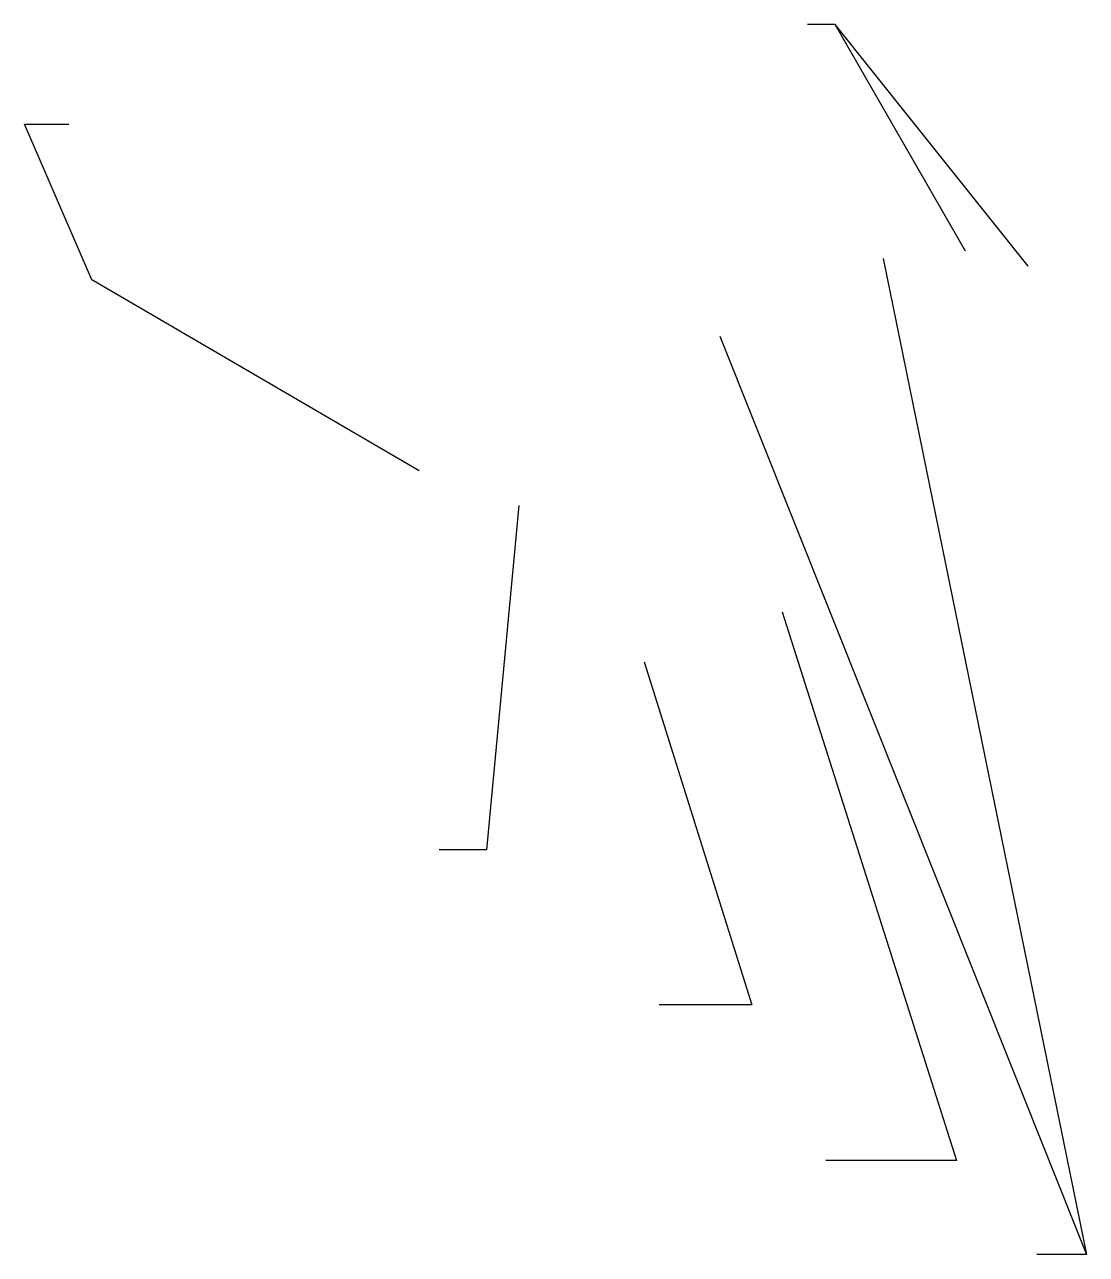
# Paper-space layout 'Layout1' of a CAD drawing. Extents: x 13.4 to 21.94, y 19.24 to 29.13.
import ezdxf

# ---------------------------------------------------------------- set-up
doc = ezdxf.new("R2010")
doc.units = 0
doc.header["$LTSCALE"] = 0.39999
doc.layers.add('DIM-TXT', color=7, linetype='CONTINUOUS')

psp = doc.layouts.get("Layout1")

# ---------------------------------------------------------------- linework, layer by layer
at = {"layer": 'DIM-TXT', "color": 0, "linetype": 'CONTINUOUS'}
for p, q in [((21.4668, 27.1852), (19.9159, 29.126)), ((20.3006, 27.2466), (21.935, 19.2422))]:
    psp.add_line(p, q, dxfattribs=at)
at = {"layer": 'DIM-TXT', "color": 0, "linetype": 'CONTINUOUS', "flags": 128}
psp.add_lwpolyline([(20.9624, 27.3061), (19.9159, 29.126), (19.6945, 29.126)], dxfattribs=at)
at = {"layer": 'DIM-TXT', "color": 0, "linetype": 'CONTINUOUS', "extrusion": (0, 0, -1), "flags": 128}
for points in [[(-16.5736, 25.5405), (-13.9427, 27.0742), (-13.4014, 28.3264), (-13.7575, 28.3264)], [(-18.9887, 26.623), (-21.935, 19.2422), (-21.5368, 19.2422)], [(-17.3724, 25.26), (-17.1129, 22.4943), (-16.7331, 22.4943)], [(-19.49, 24.4054), (-20.8921, 19.9981), (-19.8411, 19.9981)], [(-18.3814, 24.0037), (-19.2457, 21.2468), (-18.5007, 21.2468)]]:
    psp.add_lwpolyline(points, dxfattribs=at)

doc.saveas('drawing.dxf')
